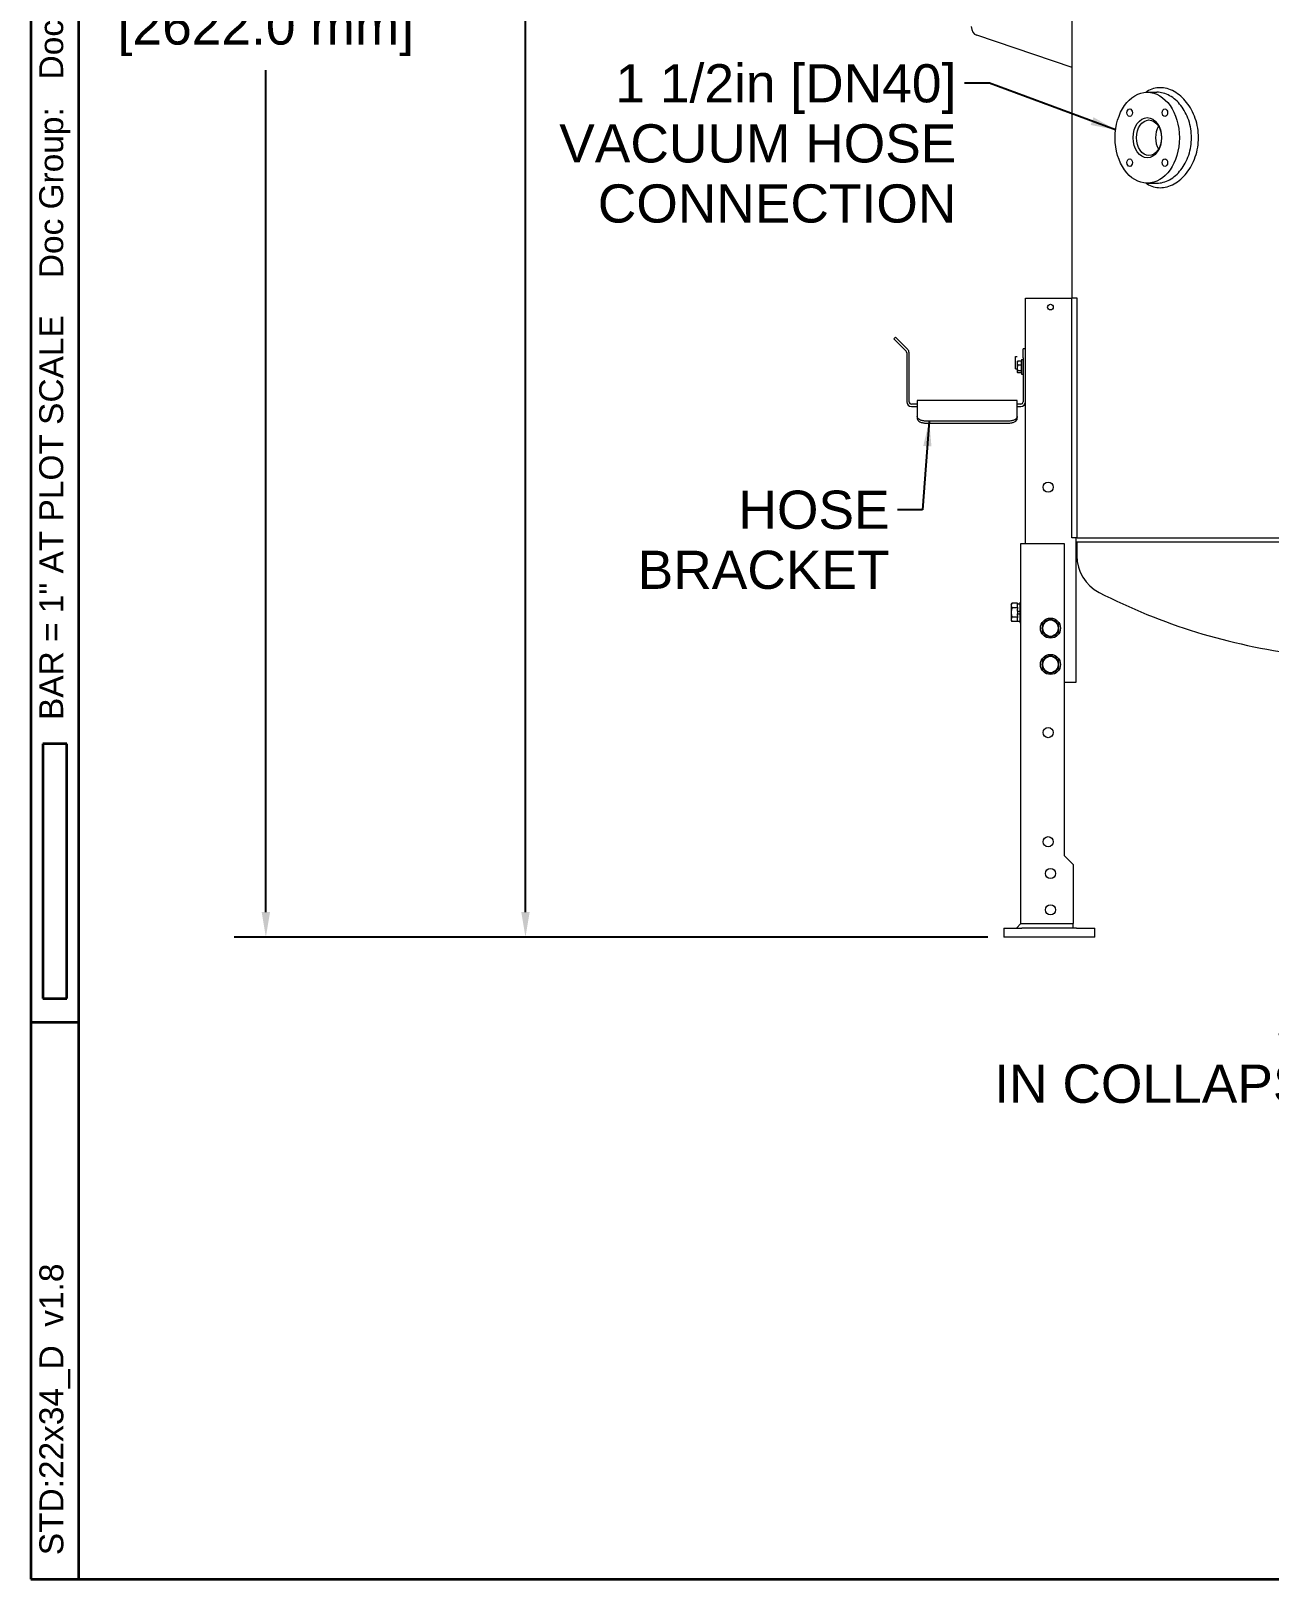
# Model space of a CAD drawing. Header units: inches. Extents: x 17 to 469, y 7 to 301.
# Drawn here: x 17.5 to 85.6, y 7 to 92.1 of the extents above; entities that cross this region are included whole.
import ezdxf

# ---------------------------------------------------------------- set-up
doc = ezdxf.new("R2010")
doc.units = ezdxf.units.IN
doc.header["$LTSCALE"] = 14
doc.header["$MEASUREMENT"] = 0
doc.layers.get('0').update_dxf_attribs({"lineweight": 25})
for name, color, linetype, lineweight in [('Border', 7, 'Continuous', 35), ('Dimension (ANSI)', 7, 'Continuous', 25), ('Symbol (ANSI)', 7, 'Continuous', 25), ('Visible (ANSI)', 7, 'Continuous', 50)]:
    doc.layers.add(name, color=color, linetype=linetype, lineweight=lineweight)
doc.styles.add('MEMCOR Medium', font='arial.ttf')
doc.styles.add('Standard A-B-C', font='arial.ttf')
doc.dimstyles.new('Default (ANSI)', dxfattribs={"dimscale": 14, "dimtxt": 0.15, "dimasz": 0.098425, "dimexe": 0.125, "dimexo": 0.0625, "dimgap": 0.031496, "dimtad": 0, "dimtih": 1, "dimtoh": 1, "dimdec": 4, "dimrnd": 1e-08, "dimzin": 3, "dimdsep": 46, "dimlunit": 5, "dimtxsty": 'MEMCOR Medium', "dimcen": 0.09, "dimdle": 0.393701, "dimclrd": 256, "dimclre": 256, "dimclrt": 256, "dimadec": 0, "dimazin": 1, "dimtfac": 0.8, "dimtofl": 0, "dimtmove": 0, "dimatfit": 3, "dimfxl": 1, "dimfrac": 1, "dimtolj": 1, "dimtzin": 4, "dimlwd": -1, "dimlwe": -1, "dimarcsym": 0})
doc.dimstyles.new('Default (ANSI)$7', dxfattribs={"dimscale": 14, "dimtxt": 0.15, "dimasz": 0.098425, "dimexe": 0.125, "dimexo": 0.0625, "dimgap": 0.031496, "dimtad": 0, "dimtih": 1, "dimtoh": 1, "dimdec": 4, "dimrnd": 1e-08, "dimzin": 3, "dimdsep": 46, "dimlunit": 5, "dimtxsty": 'MEMCOR Medium', "dimcen": 0.09, "dimdle": 0.393701, "dimclrd": 256, "dimclre": 256, "dimclrt": 256, "dimadec": 0, "dimazin": 1, "dimtfac": 0.8, "dimtofl": 0, "dimtmove": 0, "dimatfit": 3, "dimfxl": 1, "dimfrac": 1, "dimtolj": 1, "dimtzin": 4, "dimlwd": -1, "dimlwe": -1, "dimarcsym": 0})

# ---------------------------------------------------------------- blocks, each defined once
blk = doc.blocks.new('Borders 22x34_D')
at = {"layer": 'Border'}
for p, q in [((1.25, 21.5), (1.25, 0.5)), ((1.4375, 0.5), (1.4375, 21.3125)), ((1.3906, 3.7812), (1.2969, 3.7812)), ((1.2969, 3.7812), (1.2969, 2.7812)), ((1.3906, 2.7812), (1.3906, 3.7812)), ((1.2969, 2.7812), (1.3906, 2.7812)), ((1.25, 2.6875), (1.4375, 2.6875)), ((1.25, 0.5), (33.5, 0.5)), ((1.25, 0.5), (7.8115, 0.5))]:
    blk.add_line(p, q, dxfattribs=at)
at = {"layer": 'Border', "char_height": 0.094, "attachment_point": 4, "rotation": 90, "style": 'Standard A-B-C'}
for s, insert in [('\\fArial|b0|i0;{\\H0.0940;BAR = 1" AT PLOT SCALE    Doc Group:   Doc Type: }', (1.3437, 3.875)), ('\\fArial|b0|i0;{\\H0.0940;STD:22x34_D  v1.8}', (1.3437, 0.5937))]:
    blk.add_mtext(s, dxfattribs=dict(at, insert=insert))
blk = doc.blocks.new('*D23')
at = {"layer": 'Defpoints', "color": 0, "transparency": 16777216}
for p in [(90.849, 145.532), (30.419, 42.304), (71.003, 42.304)]:
    blk.add_point(p, dxfattribs=at)
at = {"layer": 'Dimension (ANSI)', "transparency": 16777216}
for p, q in [((89.974, 145.532), (28.669, 145.532)), ((30.419, 144.154), (30.419, 97.848)), ((30.419, 43.682), (30.419, 89.988)), ((70.128, 42.304), (28.669, 42.304))]:
    blk.add_line(p, q, dxfattribs=at)
for points in [[(30.19, 144.154), (30.649, 144.154), (30.419, 145.532)], [(30.19, 43.682), (30.649, 43.682), (30.419, 42.304)]]:
    blk.add_solid(points, dxfattribs=at)
at = {"layer": 'Dimension (ANSI)', "transparency": 16777216, "char_height": 2.1, "attachment_point": 5, "style": 'MEMCOR Medium'}
for s, insert in [('\\A1; 103{\\H0.8x;\\S1#4;} in', (30.419, 96.061)), ('\\A1;[2622.0 mm]', (30.419, 92.131))]:
    blk.add_mtext(s, dxfattribs=dict(at, insert=insert))
blk = doc.blocks.new('*D24')
at = {"layer": 'Defpoints', "color": 0, "transparency": 16777216}
for p in [(72.285, 136.777), (44.698, 42.304), (71.003, 42.304)]:
    blk.add_point(p, dxfattribs=at)
at = {"layer": 'Dimension (ANSI)', "transparency": 16777216}
for p, q in [((71.41, 136.777), (42.948, 136.777)), ((44.698, 135.399), (44.698, 107.746)), ((44.698, 43.682), (44.698, 99.881)), ((70.128, 42.304), (42.948, 42.304))]:
    blk.add_line(p, q, dxfattribs=at)
for points in [[(44.468, 135.399), (44.927, 135.399), (44.698, 136.777)], [(44.468, 43.682), (44.927, 43.682), (44.698, 42.304)]]:
    blk.add_solid(points, dxfattribs=at)
at = {"layer": 'Dimension (ANSI)', "transparency": 16777216, "char_height": 2.1, "attachment_point": 5, "style": 'MEMCOR Medium'}
for s, insert in [('\\A1; 94{\\H0.8x;\\S1#2;} in', (44.698, 105.959)), ('\\A1;[2399.6 mm]', (44.698, 102.027))]:
    blk.add_mtext(s, dxfattribs=dict(at, insert=insert))

msp = doc.modelspace()

# ---------------------------------------------------------------- linework, layer by layer
at = {"layer": 'Visible (ANSI)', "linetype": 'Continuous', "lineweight": 18}
for p, q in [((74.768739, 77.457895), (74.768739, 118.026895)), ((74.768739, 90.14236), (69.521774, 91.907583)), ((78.894686, 88.776895), (79.425663, 88.776895)), ((78.894686, 83.776895), (79.425663, 83.776895)), ((72.193167, 63.953895), (72.193167, 77.457895)), ((72.193167, 77.457895), (72.883167, 77.457895)), ((72.883167, 77.457895), (74.749515, 77.457895)), ((75.043047, 77.457895), (74.749515, 77.457895)), ((74.749515, 64.276895), (74.749515, 77.457895)), ((75.043047, 64.276895), (75.043047, 77.457895)), ((65.048827, 75.304523), (64.956903, 75.212599)), ((65.310456, 74.859046), (64.956903, 75.212599)), ((65.048827, 75.304523), (65.40238, 74.95097)), ((65.718094, 74.635256), (65.40238, 74.95097)), ((65.310456, 74.859046), (65.62617, 74.543332)), ((65.664246, 74.451408), (65.664246, 71.754922)), ((65.794246, 71.754922), (65.794246, 74.451408)), ((71.639417, 73.571324), (71.639417, 74.251324)), ((71.639417, 74.251324), (71.733417, 74.251324)), ((72.193167, 74.667895), (72.063167, 74.667895)), ((72.063167, 74.167895), (72.063167, 74.667895)), ((72.063167, 74.167895), (72.063167, 71.754922)), ((71.639417, 73.571324), (71.733417, 73.571324)), ((71.740163, 73.948895), (71.749316, 73.964748)), ((71.740163, 73.948895), (71.740163, 73.879354)), ((71.740163, 73.879354), (71.740163, 73.61336)), ((71.740163, 73.61336), (71.740163, 73.401901)), ((71.740163, 73.401901), (71.740163, 73.386895)), ((71.740163, 73.386895), (71.749316, 73.371042)), ((71.958163, 73.986197), (71.765261, 73.986197)), ((71.958163, 73.772511), (71.765261, 73.772511)), ((71.958163, 73.45421), (71.765261, 73.45421)), ((71.958163, 73.349593), (71.765261, 73.349593)), ((71.958163, 73.986197), (71.958163, 73.879354)), ((71.958163, 73.948895), (71.983167, 73.948895)), ((71.958163, 73.879354), (71.958163, 73.772511)), ((71.958163, 73.772511), (71.958163, 73.61336)), ((71.958163, 73.61336), (71.958163, 73.45421)), ((71.958163, 73.45421), (71.958163, 73.401901)), ((71.958163, 73.401901), (71.958163, 73.349593)), ((71.958163, 73.386895), (71.983167, 73.386895)), ((71.983167, 74.073895), (71.983167, 73.261895)), ((71.983167, 74.073895), (72.063167, 74.073895)), ((71.983167, 73.261895), (72.063167, 73.261895)), ((66.245167, 71.624922), (65.924246, 71.624922)), ((66.245167, 71.824722), (66.245167, 70.937845)), ((71.745167, 71.824722), (66.245167, 71.824722)), ((71.745167, 70.937845), (71.745167, 71.824722)), ((71.933167, 71.624922), (71.745167, 71.624922)), ((65.924246, 71.494922), (66.245167, 71.494922)), ((66.245167, 70.937845), (66.245167, 70.827688)), ((71.245167, 70.68511), (66.745167, 70.68511)), ((71.745167, 71.494922), (71.933167, 71.494922)), ((71.745167, 70.827688), (71.745167, 70.937845)), ((66.745167, 70.575212), (71.245167, 70.575212)), ((71.943167, 43.053895), (71.943167, 63.953895)), ((71.943167, 63.953895), (72.633167, 63.953895)), ((72.633167, 63.953895), (74.319873, 63.953895)), ((74.319873, 63.953895), (74.319873, 46.803895)), ((75.043047, 64.276895), (74.749515, 64.276895)), ((74.959229, 64.276895), (74.959229, 56.307895)), ((75.019054, 64.031895), (74.959229, 64.091721)), ((75.019054, 64.031895), (75.019054, 63.276895)), ((96.979546, 64.031895), (75.019054, 64.031895)), ((75.043047, 64.276895), (96.787289, 64.276895)), ((71.411425, 60.601395), (71.450501, 60.669077)), ((71.411425, 60.601395), (71.411425, 60.542781)), ((71.411425, 60.542781), (71.411425, 60.163895)), ((71.755175, 60.669077), (71.450501, 60.669077)), ((71.755175, 60.669077), (71.755175, 60.630482)), ((71.755175, 60.635246), (71.880175, 60.635246)), ((71.755175, 60.455081), (71.755175, 60.630482)), ((71.755175, 60.455081), (71.755175, 60.416486)), ((71.880175, 60.715076), (71.880175, 59.612714)), ((71.880175, 60.715076), (71.943167, 60.715076)), ((71.411425, 60.163895), (71.411425, 59.785009)), ((71.411425, 59.785009), (71.411425, 59.726395)), ((71.411425, 59.726395), (71.450501, 59.658714)), ((71.755175, 60.416486), (71.450501, 60.416486)), ((71.755175, 59.911304), (71.450501, 59.911304)), ((71.755175, 59.658714), (71.450501, 59.658714)), ((71.755175, 60.416486), (71.755175, 60.339296)), ((71.755175, 60.231696), (71.755175, 60.339296)), ((71.755175, 60.231696), (71.755175, 60.096094)), ((71.755175, 60.231696), (71.880175, 60.231696)), ((71.755175, 60.096094), (71.880175, 60.096094)), ((71.755175, 59.988494), (71.755175, 60.096094)), ((71.755175, 59.988494), (71.755175, 59.911304)), ((71.755175, 59.911304), (71.755175, 59.87271)), ((71.755175, 59.697308), (71.755175, 59.87271)), ((71.755175, 59.697308), (71.755175, 59.658714)), ((71.755175, 59.692544), (71.880175, 59.692544)), ((71.880175, 59.612714), (71.943167, 59.612714)), ((74.036322, 59.371696), (74.007373, 59.371696)), ((74.007373, 59.236094), (74.036322, 59.236094)), ((74.036322, 57.371696), (74.007373, 57.371696)), ((74.007373, 57.236094), (74.036322, 57.236094)), ((74.959229, 56.307895), (74.319873, 56.307895)), ((74.319873, 46.803895), (74.819873, 46.303895)), ((74.819873, 46.303895), (74.819873, 43.053895)), ((71.003167, 42.803895), (71.003167, 42.303895)), ((71.003167, 42.803895), (72.003167, 42.803895)), ((71.943167, 43.053895), (71.693167, 42.803895)), ((71.943167, 43.053895), (72.633167, 43.053895)), ((75.003167, 42.803895), (72.003167, 42.803895)), ((72.633167, 43.053895), (74.819873, 43.053895)), ((74.819873, 42.803895), (74.819873, 43.053895)), ((75.003167, 42.803895), (76.003167, 42.803895)), ((76.003167, 42.303895), (76.003167, 42.803895)), ((72.003167, 42.303895), (71.003167, 42.303895)), ((75.003167, 42.303895), (72.003167, 42.303895)), ((76.003167, 42.303895), (75.003167, 42.303895))]:
    msp.add_line(p, q, dxfattribs=at)
for centre, radius in [((73.570229, 76.957895), 0.155), ((73.443167, 67.057895), 0.28), ((73.569873, 59.303895), 0.551181), ((73.569873, 57.303895), 0.551181), ((73.443167, 53.553895), 0.28), ((73.443167, 47.553895), 0.28), ((73.569873, 45.803895), 0.28), ((73.569873, 43.803895), 0.28)]:
    msp.add_circle(centre, radius, dxfattribs=at)
for centre, radius, start, end in [((65.534246, 74.451408), 0.13, 0, 45), ((65.534246, 74.451408), 0.26, 0, 45), ((65.924246, 71.754922), 0.26, 180, 270), ((65.924246, 71.754922), 0.13, 180, 270), ((71.933167, 71.754922), 0.26, 270, 0), ((71.933167, 71.754922), 0.13, 270, 0), ((77.276542, 63.276895), 2.257488, 180, 242.74300964), ((91.269054, 90.436895), 32.81, 242.74300964, 263.00049631), ((73.569873, 59.303895), 0.4375, 120, 180), ((73.569873, 59.303895), 0.471351, 98.15330556, 141.84669444), ((73.569873, 59.303895), 0.4375, 60, 120), ((73.569873, 59.303895), 0.471351, 38.15330556, 81.84669444), ((73.569873, 59.303895), 0.4375, 0, 60), ((73.569873, 59.303895), 0.471351, 158.15330556, 201.84669444), ((73.569873, 59.303895), 0.4375, 180, 240), ((73.569873, 59.303895), 0.471351, 218.15330556, 261.84669444), ((73.569873, 59.303895), 0.4375, 240, 300), ((73.569873, 59.303895), 0.471351, 278.15330556, 321.84669444), ((73.569873, 59.303895), 0.4375, 300, 0), ((73.569873, 59.303895), 0.471351, 8.27031447, 21.84669444), ((73.569873, 59.303895), 0.471351, 338.15330556, 351.72968553), ((73.569873, 57.303895), 0.471351, 158.15330556, 201.84669444), ((73.569873, 57.303895), 0.4375, 120, 180), ((73.569873, 57.303895), 0.4375, 180, 240), ((73.569873, 57.303895), 0.471351, 98.15330556, 141.84669444), ((73.569873, 57.303895), 0.4375, 60, 120), ((73.569873, 57.303895), 0.471351, 38.15330556, 81.84669444), ((73.569873, 57.303895), 0.4375, 0, 60), ((73.569873, 57.303895), 0.4375, 300, 0), ((73.569873, 57.303895), 0.471351, 8.27031447, 21.84669444), ((73.569873, 57.303895), 0.471351, 338.15330556, 351.72968553), ((73.569873, 57.303895), 0.471351, 218.15330556, 261.84669444), ((73.569873, 57.303895), 0.4375, 240, 300), ((73.569873, 57.303895), 0.471351, 278.15330556, 321.84669444)]:
    msp.add_arc(centre, radius, start, end, dxfattribs=at)
for centre, major_axis, ratio, start_param, end_param in [((69.638109, 92.388397), (0, -0.5), 0.848048096, 4.71238898, 6.005262509), ((80.040199, 86.276895), (0, -0.975), 0.707106781, 4.011241666, 5.413536294)]:
    msp.add_ellipse(centre, major_axis=major_axis, ratio=ratio, start_param=start_param, end_param=end_param, dxfattribs=at)
for centre, major_axis in [((78.894686, 86.276895), (0, 2.5)), ((77.925936, 87.646914), (0, 0.210937)), ((79.863436, 87.646914), (0, -0.210937)), ((78.894686, 86.276895), (0, -1.105)), ((78.986609, 86.276895), (0, 0.975)), ((77.925936, 84.906876), (0, 0.210937)), ((79.863436, 84.906876), (0, -0.210937))]:
    msp.add_ellipse(centre, major_axis=major_axis, ratio=0.707106781, dxfattribs=at)
for points, knots in [([(78.81847, 83.779235), (78.839048, 83.764854), (78.859875, 83.751055), (78.992965, 83.667686), (79.111744, 83.614562), (79.354911, 83.544844), (79.479306, 83.528266), (79.723833, 83.528266), (79.852172, 83.544844), (80.111464, 83.614562), (80.242414, 83.667686), (80.497079, 83.808041), (80.620988, 83.895384), (80.852829, 84.097099), (80.960737, 84.211485), (81.153479, 84.45516), (81.244956, 84.592826), (81.407495, 84.892696), (81.478546, 85.054893), (81.593247, 85.393398), (81.636971, 85.569981), (81.694438, 85.925272), (81.708163, 86.103984), (81.708163, 86.449806), (81.694438, 86.628518), (81.636971, 86.983809), (81.593247, 87.160393), (81.478546, 87.498897), (81.407495, 87.661094), (81.244956, 87.960964), (81.153479, 88.09863), (80.960737, 88.342305), (80.852829, 88.456691), (80.620988, 88.658406), (80.497079, 88.745749), (80.242414, 88.886104), (80.111464, 88.939228), (79.852172, 89.008946), (79.723833, 89.025524), (79.479306, 89.025524), (79.354911, 89.008946), (79.111744, 88.939228), (78.992965, 88.886104), (78.859875, 88.802735), (78.839048, 88.788936), (78.81847, 88.774555)], [7.657751244, 7.657751244, 7.657751244, 7.657751244, 7.905426603, 7.905426603, 9.222974292, 9.222974292, 10.540521981, 10.540521981, 11.85806967, 11.85806967, 13.175617359, 13.175617359, 14.493165048, 14.493165048, 15.810712737, 15.810712737, 17.128295543, 17.128295543, 18.445878349, 18.445878349, 19.763461156, 19.763461156, 21.081043962, 21.081043962, 22.398626768, 22.398626768, 23.716209575, 23.716209575, 25.033792381, 25.033792381, 26.351375187, 26.351375187, 27.668922876, 27.668922876, 28.986470565, 28.986470565, 30.304018254, 30.304018254, 31.621565943, 31.621565943, 32.939113632, 32.939113632, 34.256661321, 34.256661321, 34.50433668, 34.50433668, 34.50433668, 34.50433668]), ([(79.425663, 83.776895), (79.536823, 83.776895), (79.653334, 83.791962), (79.888367, 83.855345), (80.006888, 83.903646), (80.237076, 84.031286), (80.348917, 84.110727), (80.557946, 84.294218), (80.655112, 84.39828), (80.828515, 84.619978), (80.910719, 84.745227), (81.05666, 85.018033), (81.120389, 85.165583), (81.223209, 85.473486), (81.262369, 85.634089), (81.313824, 85.957188), (81.326103, 86.119688), (81.326103, 86.434102), (81.313824, 86.596602), (81.262369, 86.919702), (81.223209, 87.080304), (81.120389, 87.388207), (81.05666, 87.535757), (80.910719, 87.808563), (80.828515, 87.933812), (80.655112, 88.15551), (80.557946, 88.259572), (80.348917, 88.443063), (80.237076, 88.522504), (80.006888, 88.650144), (79.888367, 88.698446), (79.653334, 88.761828), (79.536823, 88.776895), (79.425663, 88.776895)], [-28.749720686, -28.749720686, -28.749720686, -28.749720686, -27.551825895, -27.551825895, -26.353931104, -26.353931104, -25.156036312, -25.156036312, -23.958141521, -23.958141521, -22.760226255, -22.760226255, -21.562310989, -21.562310989, -20.364395723, -20.364395723, -19.166480458, -19.166480458, -17.968565192, -17.968565192, -16.770649926, -16.770649926, -15.57273466, -15.57273466, -14.374819394, -14.374819394, -13.176924603, -13.176924603, -11.979029811, -11.979029811, -10.78113502, -10.78113502, -9.583240229, -9.583240229, -9.583240229, -9.583240229]), ([(66.745167, 70.68511), (66.682384, 70.68511), (66.615416, 70.691841), (66.492226, 70.718877), (66.436003, 70.739142), (66.347182, 70.785097), (66.30869, 70.813845), (66.257684, 70.875296), (66.245167, 70.907958), (66.245167, 70.937845)], [3.832847683, 3.832847683, 3.832847683, 3.832847683, 4.311254504, 4.311254504, 4.789661326, 4.789661326, 5.268515739, 5.268515739, 5.747370152, 5.747370152, 5.747370152, 5.747370152]), ([(66.245167, 70.827688), (66.245167, 70.797867), (66.257683, 70.765262), (66.308688, 70.70389), (66.34718, 70.675163), (66.436003, 70.629235), (66.492226, 70.608975), (66.615416, 70.581943), (66.682384, 70.575212), (66.745167, 70.575212)], [1.918499325, 1.918499325, 1.918499325, 1.918499325, 2.397370531, 2.397370531, 2.876241737, 2.876241737, 3.354649092, 3.354649092, 3.833056446, 3.833056446, 3.833056446, 3.833056446]), ([(71.745167, 70.937845), (71.745167, 70.907958), (71.73265, 70.875296), (71.681643, 70.813845), (71.643152, 70.785097), (71.55433, 70.739142), (71.498107, 70.718877), (71.374917, 70.691841), (71.30795, 70.68511), (71.245167, 70.68511)], [1.918325214, 1.918325214, 1.918325214, 1.918325214, 2.397179627, 2.397179627, 2.876034039, 2.876034039, 3.354440861, 3.354440861, 3.832847683, 3.832847683, 3.832847683, 3.832847683]), ([(71.245167, 70.575212), (71.30795, 70.575212), (71.374917, 70.581943), (71.498108, 70.608975), (71.55433, 70.629235), (71.643153, 70.675163), (71.681645, 70.70389), (71.732651, 70.765262), (71.745167, 70.797867), (71.745167, 70.827688)], [3.833056446, 3.833056446, 3.833056446, 3.833056446, 4.311463801, 4.311463801, 4.789871156, 4.789871156, 5.268742362, 5.268742362, 5.747613568, 5.747613568, 5.747613568, 5.747613568])]:
    msp.add_open_spline(points, degree=3, knots=knots, dxfattribs=at)
for points, weights in [([(71.765261, 73.986197), (71.740163, 73.92894), (71.740163, 73.879354)], [1, 1.0379548493, 1]), ([(71.740163, 73.879354), (71.740163, 73.829768), (71.765261, 73.772511)], [1, 1.0379548493, 1]), ([(71.765261, 73.772511), (71.740163, 73.687223), (71.740163, 73.61336)], [1, 1.0379548493, 1]), ([(71.740163, 73.61336), (71.740163, 73.539498), (71.765261, 73.45421)], [1, 1.0379548493, 1]), ([(71.765261, 73.45421), (71.740163, 73.426178), (71.740163, 73.401901)], [1, 1.0379548493, 1]), ([(71.740163, 73.401901), (71.740163, 73.377625), (71.765261, 73.349593)], [1, 1.0379548493, 1]), ([(71.749316, 73.964748), (71.755232, 73.974996), (71.765261, 73.986197)], [1.01807022259, 1.01482816462, 1]), ([(71.450501, 60.669077), (71.411425, 60.601395), (71.411425, 60.542781)], [1.01001874936, 1.04314139574, 1]), ([(71.411425, 60.542781), (71.411425, 60.484167), (71.450501, 60.416486)], [1, 1.04314139574, 1.01001874936]), ([(71.450501, 60.416486), (71.411425, 60.281123), (71.411425, 60.163895)], [1.01001874936, 1.04314139574, 1]), ([(71.411425, 60.163895), (71.411425, 60.046667), (71.450501, 59.911304)], [1, 1.04314139574, 1.01001874936]), ([(71.450501, 59.911304), (71.411425, 59.843623), (71.411425, 59.785009)], [1.01001874936, 1.04314139574, 1]), ([(71.411425, 59.785009), (71.411425, 59.726395), (71.450501, 59.658714)], [1, 1.04314139574, 1.01001874936]), ([(73.132373, 59.556486), (73.249601, 59.624167), (73.351123, 59.682781)], [1.01001874936, 1.04314139574, 1]), ([(73.351123, 59.682781), (73.452645, 59.741395), (73.569873, 59.809077)], [1, 1.04314139574, 1.01001874936]), ([(73.569873, 59.809077), (73.687101, 59.741395), (73.788623, 59.682781)], [1.01001874936, 1.04314139574, 1]), ([(73.788623, 59.682781), (73.890145, 59.624167), (74.007373, 59.556486)], [1, 1.04314139574, 1.01001874936]), ([(73.132373, 59.303895), (73.132373, 59.421123), (73.132373, 59.556486)], [1, 1.04314139574, 1.01001874936]), ([(73.132373, 59.051304), (73.132373, 59.186667), (73.132373, 59.303895)], [1.01001874936, 1.04314139574, 1]), ([(73.351123, 58.925009), (73.249601, 58.983623), (73.132373, 59.051304)], [1, 1.04314139574, 1.01001874936]), ([(73.569873, 58.798714), (73.452645, 58.866395), (73.351123, 58.925009)], [1.01001874936, 1.04314139574, 1]), ([(73.788623, 58.925009), (73.687101, 58.866395), (73.569873, 58.798714)], [1, 1.04314139574, 1.01001874936]), ([(74.007373, 59.051304), (73.890145, 58.983623), (73.788623, 58.925009)], [1.01001874936, 1.04314139574, 1]), ([(74.007373, 59.556486), (74.007373, 59.421123), (74.007373, 59.303895)], [1.01001874936, 1.04314139574, 1]), ([(74.007373, 59.303895), (74.007373, 59.186667), (74.007373, 59.051304)], [1, 1.04314139574, 1.01001874936]), ([(73.132373, 57.556486), (73.249601, 57.624167), (73.351123, 57.682781)], [1.01001874936, 1.04314139574, 1]), ([(73.132373, 57.303895), (73.132373, 57.421123), (73.132373, 57.556486)], [1, 1.04314139574, 1.01001874936]), ([(73.132373, 57.051304), (73.132373, 57.186667), (73.132373, 57.303895)], [1.01001874936, 1.04314139574, 1]), ([(73.351123, 56.925009), (73.249601, 56.983623), (73.132373, 57.051304)], [1, 1.04314139574, 1.01001874936]), ([(73.351123, 57.682781), (73.452645, 57.741395), (73.569873, 57.809077)], [1, 1.04314139574, 1.01001874936]), ([(73.569873, 57.809077), (73.687101, 57.741395), (73.788623, 57.682781)], [1.01001874936, 1.04314139574, 1]), ([(73.788623, 57.682781), (73.890145, 57.624167), (74.007373, 57.556486)], [1, 1.04314139574, 1.01001874936]), ([(74.007373, 57.051304), (73.890145, 56.983623), (73.788623, 56.925009)], [1.01001874936, 1.04314139574, 1]), ([(74.007373, 57.556486), (74.007373, 57.421123), (74.007373, 57.303895)], [1.01001874936, 1.04314139574, 1]), ([(74.007373, 57.303895), (74.007373, 57.186667), (74.007373, 57.051304)], [1, 1.04314139574, 1.01001874936]), ([(73.569873, 56.798714), (73.452645, 56.866395), (73.351123, 56.925009)], [1.01001874936, 1.04314139574, 1]), ([(73.788623, 56.925009), (73.687101, 56.866395), (73.569873, 56.798714)], [1, 1.04314139574, 1.01001874936])]:
    msp.add_rational_spline(points, weights, degree=2, dxfattribs=at)

# ---------------------------------------------------------------- block references
at = {"xscale": 14, "yscale": 14, "zscale": 14}
msp.add_blockref('Borders 22x34_D', (0, 0), dxfattribs=at)

# ---------------------------------------------------------------- texts
at = {"layer": 'Symbol (ANSI)', "char_height": 2.10000007, "attachment_point": 3, "line_spacing_factor": 0.944221, "style": 'MEMCOR Medium'}
for s, insert, width in [('\\fArial|b0|i0;1 1/2in [DN40] \\P\\fArial|b0|i0;VACUUM HOSE\\P\\fArial|b0|i0;CONNECTION\\P', (68.392836, 90.320179), 21.84832472), ('\\fArial|b0|i0;HOSE\\P\\fArial|b0|i0;BRACKET', (64.722036, 66.866109), 13.86128148), ('\\fArial|b0|i0;SHIPPING LEG\\P\\fArial|b0|i0;IN COLLAPSED POSITION', (106.666022, 38.599096), 36.19779189)]:
    msp.add_mtext(s, dxfattribs=dict(at, insert=insert, width=width))

# ---------------------------------------------------------------- dimensions: what is measured, and where the dimension line sits
at = {"layer": 'Dimension (ANSI)'}
for base, p1, text, picture, middle in [((30.419448, 42.303895), (90.849054, 145.531895), ' <> in\\X[2622.0 mm]', '*D23', (30.419448, 93.917895)), ((44.697591, 42.303895), (72.284911, 136.776895), ' <> in\\X[2399.6 mm]', '*D24', (44.697591, 103.813283))]:
    dim = msp.add_linear_dim(base=base, p1=p1, p2=(71.003167, 42.303895), angle=90, text=text, dimstyle='Default (ANSI)', override={"dimgap": 0.031496, "dimdec": 4, "dimpost": '', "dimtol": 0, "dimlim": 0, "dimtp": 0, "dimtm": 0, "dimtdec": 2, "dimatfit": 1}, dxfattribs=at)
    dim.commit()
    dim.dimension.update_dxf_attribs({"geometry": picture, "text_midpoint": middle, "dimtype": 160})

# ---------------------------------------------------------------- leaders
at = {"layer": 'Symbol (ANSI)', "annotation_type": 0, "has_hookline": 1, "hookline_direction": 1}
for points, text_width in [([(77.153964, 86.712533), (70.211734, 89.270179), (68.833781, 89.270179)], 21.671829), ([(66.902523, 70.68511), (66.540934, 65.816109), (65.162981, 65.816109)], 13.582674), ([(111.079242, 60.057895), (108.48492, 37.549096), (107.106967, 37.549096)], 35.677082)]:
    msp.add_leader(points, dimstyle='Default (ANSI)$7', override={"dimtad": 0}, dxfattribs=dict(at, text_width=text_width))

doc.saveas('drawing.dxf')
